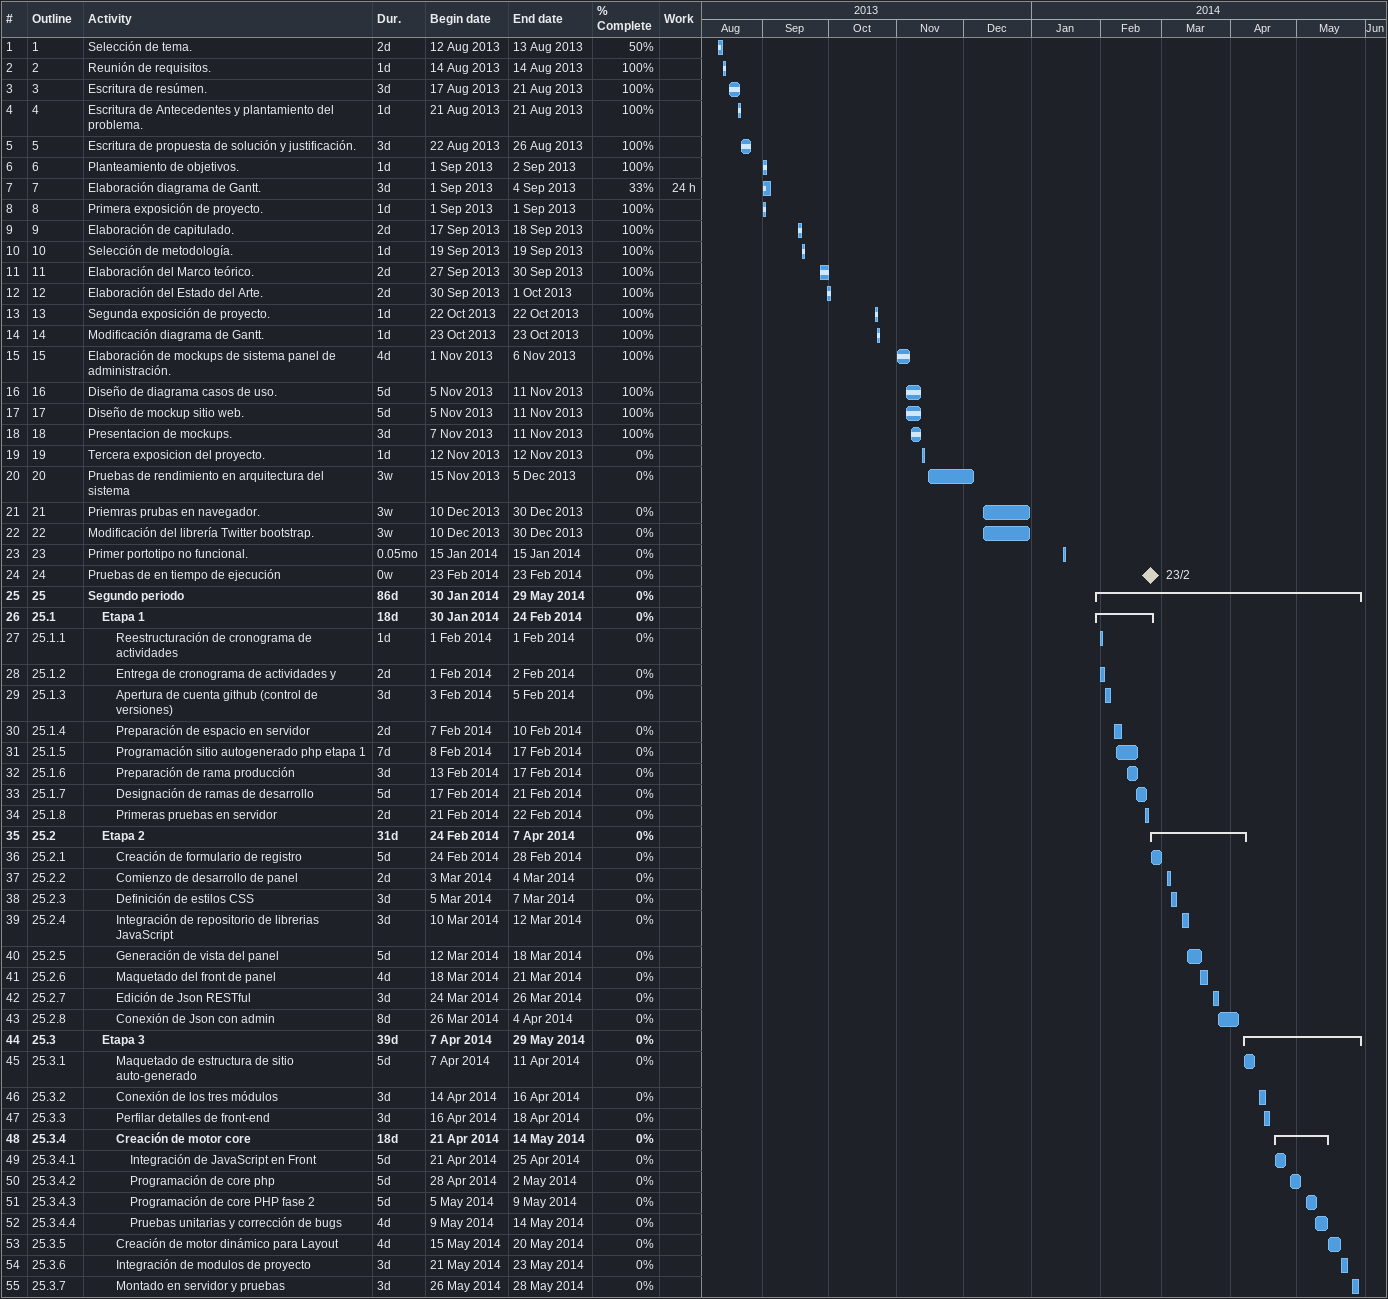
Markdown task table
| ID | WBS | Task | Duration | Start | Finish | % complete | Work (h) |
|---|---|---|---|---|---|---|---|
| 1 | 1 | Selección de tema. | 2d | 2013-08-12 | 2013-08-13 | 50 |  |
| 2 | 2 | Reunión de requisitos. | 1d | 2013-08-14 | 2013-08-14 | 100 |  |
| 3 | 3 | Escritura de resúmen. | 3d | 2013-08-17 | 2013-08-21 | 100 |  |
| 4 | 4 | Escritura de Antecedentes y plantamiento del problema. | 1d | 2013-08-21 | 2013-08-21 | 100 |  |
| 5 | 5 | Escritura de propuesta de solución y justificación. | 3d | 2013-08-22 | 2013-08-26 | 100 |  |
| 6 | 6 | Planteamiento de objetivos. | 1d | 2013-09-01 | 2013-09-02 | 100 |  |
| 7 | 7 | Elaboración diagrama de Gantt. | 3d | 2013-09-01 | 2013-09-04 | 33 | 24 |
| 8 | 8 | Primera exposición de proyecto. | 1d | 2013-09-01 | 2013-09-01 | 100 |  |
| 9 | 9 | Elaboración de capitulado. | 2d | 2013-09-17 | 2013-09-18 | 100 |  |
| 10 | 10 | Selección de metodología. | 1d | 2013-09-19 | 2013-09-19 | 100 |  |
| 11 | 11 | Elaboración del Marco teórico. | 2d | 2013-09-27 | 2013-09-30 | 100 |  |
| 12 | 12 | Elaboración del Estado del Arte. | 2d | 2013-09-30 | 2013-10-01 | 100 |  |
| 13 | 13 | Segunda exposición de proyecto. | 1d | 2013-10-22 | 2013-10-22 | 100 |  |
| 14 | 14 | Modificación diagrama de Gantt. | 1d | 2013-10-23 | 2013-10-23 | 100 |  |
| 15 | 15 | Elaboración de mockups de sistema panel de administración. | 4d | 2013-11-01 | 2013-11-06 | 100 |  |
| 16 | 16 | Diseño de diagrama casos de uso. | 5d | 2013-11-05 | 2013-11-11 | 100 |  |
| 17 | 17 | Diseño de mockup sitio web. | 5d | 2013-11-05 | 2013-11-11 | 100 |  |
| 18 | 18 | Presentacion de mockups. | 3d | 2013-11-07 | 2013-11-11 | 100 |  |
| 19 | 19 | Tercera exposicion del proyecto. | 1d | 2013-11-12 | 2013-11-12 | 0 |  |
| 20 | 20 | Pruebas de rendimiento en arquitectura del sistema | 3w | 2013-11-15 | 2013-12-05 | 0 |  |
| 21 | 21 | Priemras prubas en navegador. | 3w | 2013-12-10 | 2013-12-30 | 0 |  |
| 22 | 22 | Modificación del librería Twitter bootstrap. | 3w | 2013-12-10 | 2013-12-30 | 0 |  |
| 23 | 23 | Primer portotipo no funcional. | 0.05mo | 2014-01-15 | 2014-01-15 | 0 |  |
| 24 | 24 | Pruebas de en tiempo de ejecución | 0w | 2014-02-23 | 2014-02-23 | 0 |  |
| 25 | 25 | **Segundo periodo** | 86d | 2014-01-30 | 2014-05-29 | 0 |  |
| 26 | 25.1 | **Etapa 1** | 18d | 2014-01-30 | 2014-02-24 | 0 |  |
| 27 | 25.1.1 | Reestructuración de cronograma de actividades | 1d | 2014-02-01 | 2014-02-01 | 0 |  |
| 28 | 25.1.2 | Entrega de cronograma de actividades y | 2d | 2014-02-01 | 2014-02-02 | 0 |  |
| 29 | 25.1.3 | Apertura de cuenta github (control de versiones) | 3d | 2014-02-03 | 2014-02-05 | 0 |  |
| 30 | 25.1.4 | Preparación de espacio en servidor | 2d | 2014-02-07 | 2014-02-10 | 0 |  |
| 31 | 25.1.5 | Programación sitio autogenerado php etapa 1 | 7d | 2014-02-08 | 2014-02-17 | 0 |  |
| 32 | 25.1.6 | Preparación de rama producción | 3d | 2014-02-13 | 2014-02-17 | 0 |  |
| 33 | 25.1.7 | Designación de ramas de desarrollo | 5d | 2014-02-17 | 2014-02-21 | 0 |  |
| 34 | 25.1.8 | Primeras pruebas en servidor | 2d | 2014-02-21 | 2014-02-22 | 0 |  |
| 35 | 25.2 | **Etapa 2** | 31d | 2014-02-24 | 2014-04-07 | 0 |  |
| 36 | 25.2.1 | Creación de formulario de registro | 5d | 2014-02-24 | 2014-02-28 | 0 |  |
| 37 | 25.2.2 | Comienzo de desarrollo de panel | 2d | 2014-03-03 | 2014-03-04 | 0 |  |
| 38 | 25.2.3 | Definición de estilos CSS | 3d | 2014-03-05 | 2014-03-07 | 0 |  |
| 39 | 25.2.4 | Integración de repositorio de librerias JavaScript | 3d | 2014-03-10 | 2014-03-12 | 0 |  |
| 40 | 25.2.5 | Generación de vista del panel | 5d | 2014-03-12 | 2014-03-18 | 0 |  |
| 41 | 25.2.6 | Maquetado del front de panel | 4d | 2014-03-18 | 2014-03-21 | 0 |  |
| 42 | 25.2.7 | Edición de Json RESTful | 3d | 2014-03-24 | 2014-03-26 | 0 |  |
| 43 | 25.2.8 | Conexión de Json con admin | 8d | 2014-03-26 | 2014-04-04 | 0 |  |
| 44 | 25.3 | **Etapa 3** | 39d | 2014-04-07 | 2014-05-29 | 0 |  |
| 45 | 25.3.1 | Maquetado de estructura de sitio auto-generado | 5d | 2014-04-07 | 2014-04-11 | 0 |  |
| 46 | 25.3.2 | Conexión de los tres módulos | 3d | 2014-04-14 | 2014-04-16 | 0 |  |
| 47 | 25.3.3 | Perfilar detalles de front-end | 3d | 2014-04-16 | 2014-04-18 | 0 |  |
| 48 | 25.3.4 | **Creación de motor core** | 18d | 2014-04-21 | 2014-05-14 | 0 |  |
| 49 | 25.3.4.1 | Integración de JavaScript en Front | 5d | 2014-04-21 | 2014-04-25 | 0 |  |
| 50 | 25.3.4.2 | Programación de core php | 5d | 2014-04-28 | 2014-05-02 | 0 |  |
| 51 | 25.3.4.3 | Programación de core PHP fase 2 | 5d | 2014-05-05 | 2014-05-09 | 0 |  |
| 52 | 25.3.4.4 | Pruebas unitarias y corrección de bugs | 4d | 2014-05-09 | 2014-05-14 | 0 |  |
| 53 | 25.3.5 | Creación de motor dinámico para Layout | 4d | 2014-05-15 | 2014-05-20 | 0 |  |
| 54 | 25.3.6 | Integración de modulos de proyecto | 3d | 2014-05-21 | 2014-05-23 | 0 |  |
| 55 | 25.3.7 | Montado en servidor y pruebas | 3d | 2014-05-26 | 2014-05-28 | 0 |  |
